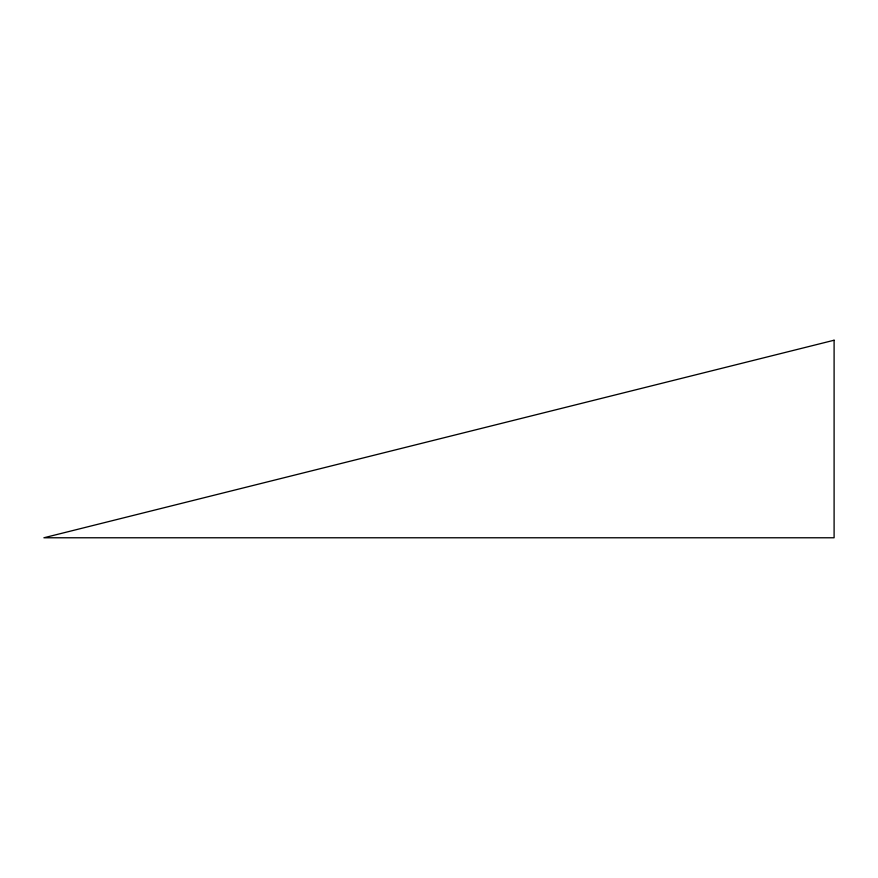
<?xml version="1.0" encoding="UTF-8"?>
<svg xmlns="http://www.w3.org/2000/svg" width="878" height="878" viewBox="0 0 878 878"><rect width="100%" height="100%" fill="white"/><g stroke="black" fill="none" stroke-linecap="round" stroke-linejoin="round"><path stroke-width="1.32" d="M834.1 340.225L43.9 537.775L834.1 537.775L834.1 340.225"/></g></svg>
